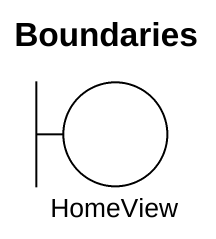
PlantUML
@startuml
title Boundaries
boundary HomeView
@enduml
